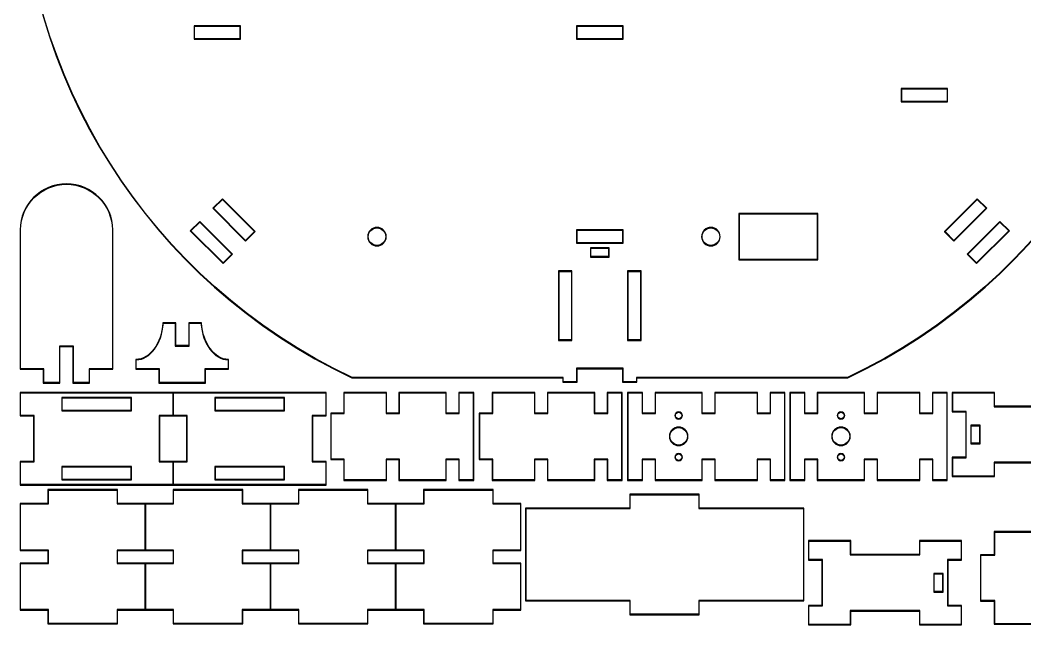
# Model space of a CAD drawing. Extents: x 10 to 440, y 10 to 290.
# Drawn here: x 10 to 226.7, y 9.8 to 140.3 of the extents above; entities that cross this region are included whole.
import ezdxf

# ---------------------------------------------------------------- set-up
doc = ezdxf.new("R2010")
doc.units = 0
doc.layers.add('Layer_1', color=7, linetype='CONTINUOUS')

msp = doc.modelspace()

# ---------------------------------------------------------------- linework, layer by layer
at = {"layer": 'Layer_1', "color": 7}
for p, q in [((47.5, 139.09961), (47.5, 136.20117)), ((57.451172, 139.09961), (47.5, 139.09961)), ((47.5, 139.09961), (47.5, 139.09961)), ((47.599609, 139), (57.400391, 139)), ((47.599609, 136.30078), (47.599609, 139)), ((47.599609, 139), (47.599609, 139)), ((57.400391, 139), (57.400391, 136.30078)), ((57.5, 139.09961), (57.451172, 139.09961)), ((57.5, 136.20117), (57.5, 139.09961)), ((130, 139.09961), (130, 136.20117)), ((139.95117, 139.09961), (130, 139.09961)), ((130, 139.09961), (130, 139.09961)), ((130.09961, 139), (139.90039, 139)), ((130.09961, 136.30078), (130.09961, 139)), ((130.09961, 139), (130.09961, 139)), ((139.90039, 139), (139.90039, 136.30078)), ((140, 139.09961), (139.95117, 139.09961)), ((140, 136.20117), (140, 139.09961)), ((47.5, 136.20117), (57.5, 136.20117)), ((57.400391, 136.30078), (47.599609, 136.30078)), ((130, 136.20117), (140, 136.20117)), ((139.90039, 136.30078), (130.09961, 136.30078)), ((200, 125.59961), (200, 125.55078)), ((210, 125.59961), (200, 125.59961)), ((200, 125.59961), (200, 125.59961)), ((200, 125.55078), (200, 122.70117)), ((200.09961, 125.5), (209.90039, 125.5)), ((200.09961, 122.80078), (200.09961, 125.5)), ((200.09961, 125.5), (200.09961, 125.5)), ((209.90039, 125.5), (209.90039, 122.80078)), ((210, 122.70117), (210, 125.59961)), ((200, 122.70117), (210, 122.70117)), ((209.90039, 122.80078), (200.09961, 122.80078)), ((20, 105), (20, 105)), ((20, 104.90039), (20, 104.90039)), ((53.613281, 101.7832), (51.5625, 99.73242)), ((51.5625, 99.73242), (58.632812, 92.66211)), ((51.703125, 99.73242), (53.613281, 101.64258)), ((58.632812, 92.80273), (51.703125, 99.73242)), ((60.683594, 94.71289), (53.613281, 101.7832)), ((53.613281, 101.7832), (53.613281, 101.7832)), ((53.613281, 101.64258), (60.542969, 94.71289)), ((53.613281, 101.64258), (53.613281, 101.64258)), ((216.38867, 101.7832), (209.31641, 94.71289)), ((209.45898, 94.71289), (216.38867, 101.64258)), ((211.36719, 92.66211), (218.43945, 99.73242)), ((218.29688, 99.73242), (211.36719, 92.80273)), ((218.43945, 99.73242), (216.38867, 101.7832)), ((216.38867, 101.7832), (216.38867, 101.7832)), ((216.38867, 101.64258), (218.29688, 99.73242)), ((216.38867, 101.64258), (216.38867, 101.64258)), ((182, 98.59961), (165, 98.59961)), ((165, 98.59961), (165, 88.59961)), ((165.09961, 88.69922), (165.09961, 98.5)), ((165.09961, 98.5), (181.90039, 98.5)), ((181.90039, 98.5), (181.90039, 88.69922)), ((182, 88.65039), (182, 98.59961)), ((48.734375, 96.9043), (46.683594, 94.85352)), ((46.824219, 94.85352), (48.734375, 96.76367)), ((55.804688, 89.83398), (48.734375, 96.9043)), ((48.734375, 96.9043), (48.734375, 96.9043)), ((48.734375, 96.76367), (55.664062, 89.83398)), ((48.734375, 96.76367), (48.734375, 96.76367)), ((221.26758, 96.9043), (214.19531, 89.83398)), ((214.33789, 89.83203), (221.26758, 96.76367)), ((223.31836, 94.85352), (221.26758, 96.9043)), ((221.26758, 96.9043), (221.26758, 96.9043)), ((221.26758, 96.76367), (223.17578, 94.85352)), ((221.26758, 96.76367), (221.26758, 96.76367)), ((10, 95.05078), (10, 65)), ((10.099609, 65.09961), (10.099609, 95.05078)), ((29.900391, 95.05078), (29.900391, 65.10156)), ((30, 65), (30, 95.05078)), ((46.683594, 94.85352), (53.753906, 87.7832)), ((53.753906, 87.92383), (46.824219, 94.85352)), ((60.542969, 94.71289), (58.632812, 92.80273)), ((58.667969, 92.69727), (60.683594, 94.71289)), ((88.849609, 93.59961), (88.849609, 93.59961)), ((88.949219, 93.59961), (88.949219, 93.59961)), ((130, 95.09961), (130, 92.19922)), ((139.95117, 95.09961), (130, 95.09961)), ((130, 95.09961), (130, 95.09961)), ((130.09961, 95), (139.90039, 95)), ((130.09961, 92.30078), (130.09961, 95)), ((130.09961, 95), (130.09961, 95)), ((139.90039, 95), (139.90039, 92.30078)), ((140, 95.09961), (139.95117, 95.09961)), ((140, 92.19922), (140, 95.09961)), ((160.84961, 93.59961), (160.84961, 93.59961)), ((160.94922, 93.59961), (160.94922, 93.59961)), ((209.31641, 94.71289), (209.35156, 94.67773)), ((209.35156, 94.67773), (211.36719, 92.66211)), ((211.36719, 92.80273), (209.45898, 94.71289)), ((216.24609, 87.7832), (223.31836, 94.85352)), ((223.17578, 94.85352), (216.24609, 87.92383)), ((58.632812, 92.66211), (58.667969, 92.69727)), ((130, 92.19922), (140, 92.19922)), ((139.90039, 92.30078), (130.09961, 92.30078)), ((133, 91.19922), (133, 89.19922)), ((136.95117, 91.19922), (133, 91.19922)), ((133, 91.19922), (133, 91.19922)), ((133.09961, 91.09961), (136.90039, 91.09961)), ((133.09961, 89.30078), (133.09961, 91.09961)), ((133.09961, 91.09961), (133.09961, 91.09961)), ((136.90039, 91.09961), (136.90039, 89.30078)), ((137, 91.19922), (136.95117, 91.19922)), ((137, 89.19922), (137, 91.19922)), ((55.664062, 89.83398), (53.753906, 87.92383)), ((53.789062, 87.81836), (55.804688, 89.83398)), ((133, 89.19922), (137, 89.19922)), ((136.90039, 89.30078), (133.09961, 89.30078)), ((214.19531, 89.83398), (214.23242, 89.79688)), ((214.23242, 89.79688), (216.24609, 87.7832)), ((216.24609, 87.92383), (214.33789, 89.83203)), ((53.753906, 87.7832), (53.789062, 87.81836)), ((165, 88.59961), (182, 88.59961)), ((181.90039, 88.69922), (165.09961, 88.69922)), ((181.90039, 88.69922), (181.90039, 88.69922)), ((182, 88.59961), (182, 88.65039)), ((182, 88.59961), (182, 88.59961)), ((126.09961, 86.19922), (126.09961, 71.19922)), ((128.95117, 86.19922), (126.09961, 86.19922)), ((126.09961, 86.19922), (126.09961, 86.19922)), ((126.20117, 86.09961), (128.90039, 86.09961)), ((126.20117, 71.30078), (126.20117, 86.09961)), ((126.20117, 86.09961), (126.20117, 86.09961)), ((128.90039, 86.09961), (128.90039, 71.30078)), ((129, 86.19922), (128.95117, 86.19922)), ((129, 71.19922), (129, 86.19922)), ((141, 86.19922), (141, 71.19922)), ((143.84961, 86.19922), (141, 86.19922)), ((141, 86.19922), (141, 86.19922)), ((141.09961, 86.09961), (143.80078, 86.09961)), ((141.09961, 71.30078), (141.09961, 86.09961)), ((141.09961, 86.09961), (141.09961, 86.09961)), ((143.80078, 86.09961), (143.80078, 71.30078)), ((143.90039, 86.19922), (143.84961, 86.19922)), ((143.90039, 71.19922), (143.90039, 86.19922)), ((40.8125, 75), (40.808594, 74.95508)), ((43.550781, 75), (40.8125, 75)), ((40.8125, 75), (40.8125, 75)), ((40.898438, 74.90039), (43.449219, 74.90039)), ((40.898438, 74.90039), (40.898438, 74.90039)), ((43.449219, 74.90039), (43.449219, 70)), ((43.550781, 70.09961), (43.550781, 75)), ((49.087891, 75), (46.349609, 75)), ((46.349609, 75), (46.349609, 70.09961)), ((46.449219, 70), (46.449219, 74.90039)), ((46.449219, 74.90039), (49.001953, 74.90039)), ((49.091797, 74.95508), (49.087891, 75)), ((21.5, 70), (18.5, 70)), ((18.5, 70), (18.5, 62.09961)), ((18.599609, 62), (18.599609, 69.90039)), ((18.599609, 69.90039), (21.400391, 69.90039)), ((21.400391, 69.90039), (21.400391, 62)), ((21.5, 62.10156), (21.5, 70)), ((43.449219, 70), (46.449219, 70)), ((46.349609, 70.09961), (43.550781, 70.09961)), ((126.09961, 71.19922), (129, 71.19922)), ((128.90039, 71.30078), (126.20117, 71.30078)), ((141, 71.19922), (143.90039, 71.19922)), ((143.80078, 71.30078), (141.09961, 71.30078)), ((10, 65), (15, 65)), ((15.099609, 65.09961), (10.099609, 65.09961)), ((15, 65), (15, 62)), ((15.099609, 62.10156), (15.099609, 65.09961)), ((29.900391, 65.10156), (24.900391, 65.10156)), ((24.900391, 65.10156), (24.900391, 62.10156)), ((25, 62), (25, 65)), ((25, 65), (30, 65)), ((35, 67.10156), (34.949219, 67.09961)), ((34.949219, 67.09961), (34.949219, 65)), ((34.949219, 65), (39.949219, 65)), ((35.048828, 65.10156), (35.048828, 67.01562)), ((40.050781, 65.10156), (35.048828, 65.10156)), ((39.949219, 65), (39.949219, 62)), ((40.050781, 62.09961), (40.050781, 65.10156)), ((54.849609, 65.10156), (49.849609, 65.10156)), ((49.849609, 65.10156), (49.849609, 62.09961)), ((49.949219, 62), (49.949219, 65)), ((49.949219, 65), (54.949219, 65)), ((54.849609, 67.01562), (54.849609, 65.10156)), ((54.949219, 67.09961), (54.900391, 67.10156)), ((54.949219, 65), (54.949219, 67.09961)), ((140, 65.19922), (130, 65.19922)), ((130, 65.19922), (130, 64.15039)), ((130.09961, 64.15039), (130.09961, 65.09961)), ((130.09961, 65.09961), (139.90039, 65.09961)), ((139.90039, 65.09961), (139.90039, 64.15039)), ((140, 64.15039), (140, 65.19922)), ((81.548828, 63.10547), (81.558594, 63.09961)), ((81.558594, 63.09961), (125.05078, 63.09961)), ((125.05078, 63.19922), (81.583984, 63.19922)), ((127, 63.19922), (125.05078, 63.19922)), ((125.05078, 63.09961), (127, 63.09961)), ((127.09961, 63.19922), (127, 63.19922)), ((127, 63.09961), (127, 62.20117)), ((127.09961, 62.30078), (127.09961, 63.19922)), ((130, 64.15039), (130, 63.15039)), ((130, 63.15039), (130, 62.30078)), ((130.09961, 63.15039), (130.09961, 64.15039)), ((130.09961, 62.20117), (130.09961, 63.15039)), ((139.90039, 64.15039), (139.90039, 63.15039)), ((139.90039, 63.15039), (139.90039, 62.20117)), ((140, 63.15039), (140, 64.15039)), ((140, 62.30078), (140, 63.15039)), ((143, 63.19922), (142.90039, 63.19922)), ((142.90039, 63.19922), (142.90039, 62.30078)), ((144.95117, 63.19922), (143, 63.19922)), ((143, 62.20117), (143, 63.09961)), ((143, 63.09961), (144.95117, 63.09961)), ((188.41602, 63.19922), (144.95117, 63.19922)), ((144.95117, 63.09961), (188.44141, 63.09961)), ((188.44141, 63.09961), (188.45117, 63.10547)), ((15, 62), (15.048828, 62)), ((15.048828, 62), (18.599609, 62)), ((18.5, 62.09961), (15.099609, 62.10156)), ((21.400391, 62), (25, 62)), ((24.900391, 62.10156), (21.5, 62.10156)), ((39.949219, 62), (40, 62)), ((40, 62), (49.949219, 62)), ((49.849609, 62.09961), (40.050781, 62.09961)), ((127, 62.20117), (130.09961, 62.20117)), ((130, 62.30078), (127.09961, 62.30078)), ((139.90039, 62.20117), (143, 62.20117)), ((142.90039, 62.30078), (140, 62.30078)), ((10, 60), (10, 59.94922)), ((43, 60), (10, 60)), ((10, 60), (10, 60)), ((10, 59.94922), (10, 54.90039)), ((10.09961, 59.90039), (42.90039, 59.90039)), ((10.09961, 55), (10.09961, 59.90039)), ((10.09961, 59.90039), (10.09961, 59.90039)), ((19, 58.90039), (19, 56)), ((34, 58.90039), (19, 58.90039)), ((19, 58.90039), (19, 58.90039)), ((19.09961, 58.80078), (33.90039, 58.80078)), ((19.09961, 56.09961), (19.09961, 58.80078)), ((19.09961, 58.80078), (19.09961, 58.80078)), ((33.90039, 58.80078), (33.90039, 56.09961)), ((34, 56), (34, 58.90039)), ((42.90039, 59.90039), (42.90039, 55)), ((43, 60), (43, 59.94922)), ((76, 60), (43, 60)), ((43, 60), (43, 60)), ((43, 54.90039), (43, 60)), ((43, 59.94922), (43, 54.90039)), ((43.09961, 59.90039), (75.90039, 59.90039)), ((43.09961, 55), (43.09961, 59.90039)), ((43.09961, 59.90039), (43.09961, 59.90039)), ((52, 58.90039), (52, 56)), ((67, 58.90039), (52, 58.90039)), ((52, 58.90039), (52, 58.90039)), ((52.09961, 58.80078), (66.90039, 58.80078)), ((52.09961, 56.09961), (52.09961, 58.80078)), ((52.09961, 58.80078), (52.09961, 58.80078)), ((66.90039, 58.80078), (66.90039, 56.09961)), ((67, 56), (67, 58.90039)), ((75.90039, 59.90039), (75.90039, 55)), ((76, 54.90039), (76, 60)), ((79.800781, 60), (79.800781, 55.5)), ((81.949219, 60), (79.800781, 60)), ((79.800781, 60), (79.800781, 60)), ((79.900391, 59.90039), (81.949219, 59.90039)), ((79.900391, 55.40039), (79.900391, 59.90039)), ((79.900391, 59.90039), (79.900391, 59.90039)), ((85.849609, 60), (81.949219, 60)), ((81.949219, 59.90039), (85.849609, 59.90039)), ((86.75, 60), (85.849609, 60)), ((85.849609, 59.90039), (86.75, 59.90039)), ((89, 60), (86.75, 60)), ((86.75, 59.90039), (88.900391, 59.90039)), ((88.900391, 59.90039), (88.900391, 55.40039)), ((89, 55.5), (89, 60)), ((101.90039, 60), (91.699219, 60)), ((91.699219, 60), (91.699219, 55.5)), ((91.800781, 55.40039), (91.800781, 59.90039)), ((91.800781, 59.90039), (101.80078, 59.90039)), ((101.80078, 59.90039), (101.80078, 55.40039)), ((101.90039, 55.5), (101.90039, 60)), ((107.75, 60), (104.59961, 60)), ((104.59961, 60), (104.59961, 55.5)), ((104.69922, 55.40039), (104.69922, 59.90039)), ((104.69922, 59.90039), (107.69922, 59.90039)), ((107.69922, 59.90039), (107.69922, 41.09961)), ((107.80078, 60), (107.75, 60)), ((107.80078, 41), (107.80078, 60)), ((111.80078, 60), (111.80078, 55.5)), ((113.94922, 60), (111.80078, 60)), ((111.80078, 60), (111.80078, 60)), ((111.90039, 59.90039), (113.94922, 59.90039)), ((111.90039, 55.40039), (111.90039, 59.90039)), ((111.90039, 59.90039), (111.90039, 59.90039)), ((117.84961, 60), (113.94922, 60)), ((113.94922, 59.90039), (117.84961, 59.90039)), ((118.75, 60), (117.84961, 60)), ((117.84961, 59.90039), (118.75, 59.90039)), ((121, 60), (118.75, 60)), ((118.75, 59.90039), (120.90039, 59.90039)), ((120.90039, 59.90039), (120.90039, 55.40039)), ((121, 55.5), (121, 60)), ((133.90039, 60), (123.69922, 60)), ((123.69922, 60), (123.69922, 55.5)), ((123.80078, 55.40039), (123.80078, 59.90039)), ((123.80078, 59.90039), (133.80078, 59.90039)), ((133.80078, 59.90039), (133.80078, 55.40039)), ((133.90039, 55.5), (133.90039, 60)), ((139.75, 60), (136.59961, 60)), ((136.59961, 60), (136.59961, 55.5)), ((136.69922, 55.40039), (136.69922, 59.90039)), ((136.69922, 59.90039), (139.69922, 59.90039)), ((139.69922, 59.90039), (139.69922, 41.09961)), ((139.80078, 60), (139.75, 60)), ((139.80078, 41), (139.80078, 60)), ((140.999685, 59.999953), (140.999685, 59.949814)), ((144.200005, 59.999423), (140.999685, 59.999953)), ((140.999685, 59.999953), (140.999685, 59.999953)), ((140.999685, 59.949814), (140.999685, 40.999562)), ((141.099935, 59.899702), (144.099755, 59.899173)), ((141.099935, 41.099813), (141.099935, 59.899702)), ((141.099935, 59.899702), (141.099935, 59.899702)), ((144.099755, 59.899173), (144.099755, 55.399192)), ((144.200005, 55.499443), (144.200005, 59.999423)), ((157.100004, 59.999423), (146.899576, 59.999423)), ((146.899576, 59.999423), (146.899576, 55.499443)), ((146.999826, 55.399192), (146.999826, 59.899173)), ((146.999826, 59.899173), (156.999753, 59.899173)), ((156.999753, 59.899173), (156.999753, 55.399192)), ((157.100004, 55.499443), (157.100004, 59.999423)), ((162.050067, 59.999423), (159.799574, 59.999423)), ((159.799574, 59.999423), (159.799574, 55.499443)), ((159.899825, 55.399192), (159.899825, 59.899173)), ((159.899825, 59.899173), (162.050067, 59.899173)), ((162.949756, 59.999423), (162.050067, 59.999423)), ((162.050067, 59.899173), (162.949756, 59.899173)), ((166.849794, 59.999423), (162.949756, 59.999423)), ((162.949756, 59.899173), (166.849794, 59.899173)), ((169.000036, 59.999423), (166.849794, 59.999423)), ((166.849794, 59.899173), (168.899785, 59.899173)), ((168.899785, 59.899173), (168.899785, 55.399722)), ((169.000036, 55.499972), (169.000036, 59.999423)), ((174.899927, 59.999953), (171.699606, 59.999953)), ((171.699606, 59.999953), (171.699606, 55.499972)), ((171.799883, 55.399722), (171.799883, 59.899702)), ((171.799883, 59.899702), (174.799676, 59.899702)), ((174.799676, 59.899702), (174.799676, 41.099813)), ((174.899927, 40.999562), (174.899927, 59.999953)), ((175.999685, 59.999953), (175.999685, 59.949814)), ((179.200005, 59.999423), (175.999685, 59.999953)), ((175.999685, 59.999953), (175.999685, 59.999953)), ((175.999685, 59.949814), (175.999685, 40.999562)), ((176.099935, 59.899702), (179.099755, 59.899173)), ((176.099935, 41.099813), (176.099935, 59.899702)), ((176.099935, 59.899702), (176.099935, 59.899702)), ((179.099755, 59.899173), (179.099755, 55.399192)), ((179.200005, 55.499443), (179.200005, 59.999423)), ((192.100004, 59.999423), (181.899576, 59.999423)), ((181.899576, 59.999423), (181.899576, 55.499443)), ((181.999826, 55.399192), (181.999826, 59.899173)), ((181.999826, 59.899173), (191.999753, 59.899173)), ((191.999753, 59.899173), (191.999753, 55.399192)), ((192.100004, 55.499443), (192.100004, 59.999423)), ((197.050067, 59.999423), (194.799574, 59.999423)), ((194.799574, 59.999423), (194.799574, 55.499443)), ((194.899825, 55.399192), (194.899825, 59.899173)), ((194.899825, 59.899173), (197.050067, 59.899173)), ((197.949756, 59.999423), (197.050067, 59.999423)), ((197.050067, 59.899173), (197.949756, 59.899173)), ((201.849794, 59.999423), (197.949756, 59.999423)), ((197.949756, 59.899173), (201.849794, 59.899173)), ((204.000036, 59.999423), (201.849794, 59.999423)), ((201.849794, 59.899173), (203.899785, 59.899173)), ((203.899785, 59.899173), (203.899785, 55.399722)), ((204.000036, 55.499972), (204.000036, 59.999423)), ((209.899927, 59.999953), (206.699606, 59.999953)), ((206.699606, 59.999953), (206.699606, 55.499972)), ((206.799883, 55.399722), (206.799883, 59.899702)), ((206.799883, 59.899702), (209.799676, 59.899702)), ((209.799676, 59.899702), (209.799676, 41.099813)), ((209.899927, 40.999562), (209.899927, 59.999953)), ((211, 59.9996), (211, 59.9508)), ((220.09961, 59.9996), (211, 59.9996)), ((211, 59.9996), (211, 59.9996)), ((211, 59.9508), (211, 55.8004)), ((211.09961, 59.9), (220, 59.9)), ((211.09961, 55.9), (211.09961, 59.9)), ((211.09961, 59.9), (211.09961, 59.9)), ((220, 59.9), (220, 56.9)), ((220.09961, 56.9996), (220.09961, 59.9996)), ((220, 56.9), (235, 56.9)), ((234.90039, 56.9996), (220.09961, 56.9996)), ((10, 54.90039), (12.90039, 54.90039)), ((13, 55), (10.09961, 55)), ((12.90039, 54.90039), (12.90039, 45.09961)), ((13, 45), (13, 55)), ((19, 56), (19.05078, 56)), ((19.05078, 56), (34, 56)), ((33.90039, 56.09961), (19.09961, 56.09961)), ((42.90039, 55), (40, 55)), ((40, 55), (40, 45)), ((40.09961, 45.09961), (40.09961, 54.90039)), ((40.09961, 54.90039), (43, 54.90039)), ((43, 54.90039), (45.90039, 54.90039)), ((46, 55), (43.09961, 55)), ((45.90039, 54.90039), (45.90039, 45.09961)), ((46, 45), (46, 55)), ((52, 56), (52.05078, 56)), ((52.05078, 56), (67, 56)), ((66.90039, 56.09961), (52.09961, 56.09961)), ((75.90039, 55), (73, 55)), ((73, 55), (73, 45)), ((73.09961, 45.09961), (73.09961, 54.90039)), ((73.09961, 54.90039), (76, 54.90039)), ((79.800781, 55.5), (77, 55.5)), ((77, 55.5), (77, 45.5)), ((77.099609, 45.59961), (77.099609, 55.40039)), ((77.099609, 55.40039), (79.900391, 55.40039)), ((88.900391, 55.40039), (91.800781, 55.40039)), ((91.699219, 55.5), (89, 55.5)), ((101.80078, 55.40039), (104.69922, 55.40039)), ((104.59961, 55.5), (101.90039, 55.5)), ((111.80078, 55.5), (109, 55.5)), ((109, 55.5), (109, 45.5)), ((109.09961, 45.59961), (109.09961, 55.40039)), ((109.09961, 55.40039), (111.90039, 55.40039)), ((120.90039, 55.40039), (123.80078, 55.40039)), ((123.69922, 55.5), (121, 55.5)), ((133.80078, 55.40039), (136.69922, 55.40039)), ((136.59961, 55.5), (133.90039, 55.5)), ((144.099755, 55.399192), (146.999826, 55.399192)), ((146.899576, 55.499443), (144.200005, 55.499443)), ((152, 55.8008), (152, 55.8008)), ((152, 55.6992), (152, 55.6992)), ((156.999753, 55.399192), (159.899825, 55.399192)), ((159.799574, 55.499443), (157.100004, 55.499443)), ((168.899785, 55.399722), (171.799883, 55.399722)), ((171.699606, 55.499972), (169.000036, 55.499972)), ((179.099755, 55.399192), (181.999826, 55.399192)), ((181.899576, 55.499443), (179.200005, 55.499443)), ((187, 55.8008), (187, 55.8008)), ((187, 55.6992), (187, 55.6992)), ((191.999753, 55.399192), (194.899825, 55.399192)), ((194.799574, 55.499443), (192.100004, 55.499443)), ((203.899785, 55.399722), (206.799883, 55.399722)), ((206.699606, 55.499972), (204.000036, 55.499972)), ((211, 55.8004), (213.90039, 55.8004)), ((214, 55.9), (211.09961, 55.9)), ((213.90039, 55.8004), (213.90039, 45.9996)), ((214, 45.9), (214, 55.9)), ((152, 52.5), (152, 52.5)), ((152, 52.4004), (152, 52.4004)), ((187, 52.5), (187, 52.5)), ((187, 52.4004), (187, 52.4004)), ((215, 52.9), (215, 48.9)), ((216.94922, 52.9), (215, 52.9)), ((215, 52.9), (215, 52.9)), ((215.09961, 52.8004), (216.90039, 52.8004)), ((215.09961, 48.9996), (215.09961, 52.8004)), ((215.09961, 52.8004), (215.09961, 52.8004)), ((216.90039, 52.8004), (216.90039, 48.9996)), ((217, 52.9), (216.94922, 52.9)), ((217, 48.9), (217, 52.9)), ((215, 48.9), (217, 48.9)), ((216.90039, 48.9996), (215.09961, 48.9996)), ((77, 45.5), (79.800781, 45.5)), ((79.900391, 45.59961), (77.099609, 45.59961)), ((79.800781, 45.5), (79.800781, 41)), ((79.900391, 41.09961), (79.900391, 45.59961)), ((91.800781, 45.59961), (88.900391, 45.59961)), ((88.900391, 45.59961), (88.900391, 41.09961)), ((89, 41), (89, 45.5)), ((89, 45.5), (91.699219, 45.5)), ((91.699219, 45.5), (91.699219, 41)), ((91.800781, 41.09961), (91.800781, 45.59961)), ((104.69922, 45.59961), (101.80078, 45.59961)), ((101.80078, 45.59961), (101.80078, 41.09961)), ((101.90039, 41), (101.90039, 45.5)), ((101.90039, 45.5), (104.59961, 45.5)), ((104.59961, 45.5), (104.59961, 41)), ((104.69922, 41.09961), (104.69922, 45.59961)), ((109, 45.5), (111.80078, 45.5)), ((111.90039, 45.59961), (109.09961, 45.59961)), ((111.80078, 45.5), (111.80078, 41)), ((111.90039, 41.09961), (111.90039, 45.59961)), ((123.80078, 45.59961), (120.90039, 45.59961)), ((120.90039, 45.59961), (120.90039, 41.09961)), ((121, 41), (121, 45.5)), ((121, 45.5), (123.69922, 45.5)), ((123.69922, 45.5), (123.69922, 41)), ((123.80078, 41.09961), (123.80078, 45.59961)), ((136.69922, 45.59961), (133.80078, 45.59961)), ((133.80078, 45.59961), (133.80078, 41.09961)), ((133.90039, 41), (133.90039, 45.5)), ((133.90039, 45.5), (136.59961, 45.5)), ((136.59961, 45.5), (136.59961, 41)), ((136.69922, 41.09961), (136.69922, 45.59961)), ((146.999826, 45.599793), (144.099755, 45.599793)), ((144.099755, 45.599793), (144.099755, 41.099813)), ((144.200005, 40.999562), (144.200005, 45.499543)), ((144.200005, 45.499543), (146.899576, 45.499543)), ((146.899576, 45.499543), (146.899576, 40.999562)), ((146.999826, 41.099813), (146.999826, 45.599793)), ((152, 46.8008), (152, 46.8008)), ((152, 46.6992), (152, 46.6992)), ((159.899825, 45.599793), (156.999753, 45.599793)), ((156.999753, 45.599793), (156.999753, 41.099813)), ((157.100004, 40.999562), (157.100004, 45.499543)), ((157.100004, 45.499543), (159.799574, 45.499543)), ((159.799574, 45.499543), (159.799574, 40.999562)), ((159.899825, 41.099813), (159.899825, 45.599793)), ((171.799883, 45.59929), (168.899785, 45.59929)), ((168.899785, 45.59929), (168.899785, 41.099813)), ((169.000036, 40.999562), (169.000036, 45.49904)), ((169.000036, 45.49904), (171.699606, 45.49904)), ((171.699606, 45.49904), (171.699606, 40.999562)), ((171.799883, 41.099813), (171.799883, 45.59929)), ((181.999826, 45.599793), (179.099755, 45.599793)), ((179.099755, 45.599793), (179.099755, 41.099813)), ((179.200005, 40.999562), (179.200005, 45.499543)), ((179.200005, 45.499543), (181.899576, 45.499543)), ((181.899576, 45.499543), (181.899576, 40.999562)), ((181.999826, 41.099813), (181.999826, 45.599793)), ((187, 46.8008), (187, 46.8008)), ((187, 46.6992), (187, 46.6992)), ((194.899825, 45.599793), (191.999753, 45.599793)), ((191.999753, 45.599793), (191.999753, 41.099813)), ((192.100004, 40.999562), (192.100004, 45.499543)), ((192.100004, 45.499543), (194.799574, 45.499543)), ((194.799574, 45.499543), (194.799574, 40.999562)), ((194.899825, 41.099813), (194.899825, 45.599793)), ((206.799883, 45.59929), (203.899785, 45.59929)), ((203.899785, 45.59929), (203.899785, 41.099813)), ((204.000036, 40.999562), (204.000036, 45.49904)), ((204.000036, 45.49904), (206.699606, 45.49904)), ((206.699606, 45.49904), (206.699606, 40.999562)), ((206.799883, 41.099813), (206.799883, 45.59929)), ((213.90039, 45.9996), (211, 45.9996)), ((211, 45.9996), (211, 41.8004)), ((211.09961, 41.9), (211.09961, 45.9)), ((211.09961, 45.9), (214, 45.9)), ((12.90039, 45.09961), (10, 45.09961)), ((10, 45.09961), (10, 40)), ((10.09961, 40.09961), (10.09961, 45)), ((10.09961, 45), (13, 45)), ((19, 44), (19, 41.09961)), ((34, 44), (19, 44)), ((19, 44), (19, 44)), ((19.09961, 43.90039), (33.90039, 43.90039)), ((19.09961, 41.19922), (19.09961, 43.90039)), ((19.09961, 43.90039), (19.09961, 43.90039)), ((33.90039, 43.90039), (33.90039, 41.19922)), ((34, 41.09961), (34, 44)), ((40, 45), (42.90039, 45)), ((43, 45.09961), (40.09961, 45.09961)), ((42.90039, 45), (42.90039, 40.09961)), ((45.90039, 45.09961), (43, 45.09961)), ((43, 45.09961), (43, 40)), ((43, 40), (43, 45.09961)), ((43.09961, 40.09961), (43.09961, 45)), ((43.09961, 45), (46, 45)), ((52, 44), (52, 41.09961)), ((67, 44), (52, 44)), ((52, 44), (52, 44)), ((52.09961, 43.90039), (66.90039, 43.90039)), ((52.09961, 41.19922), (52.09961, 43.90039)), ((52.09961, 43.90039), (52.09961, 43.90039)), ((66.90039, 43.90039), (66.90039, 41.19922)), ((67, 41.09961), (67, 44)), ((73, 45), (75.90039, 45)), ((76, 45.09961), (73.09961, 45.09961)), ((75.90039, 45), (75.90039, 40.09961)), ((76, 40), (76, 45.09961)), ((235, 44.9), (220, 44.9)), ((220, 44.9), (220, 41.9)), ((220.09961, 41.8004), (220.09961, 44.8004)), ((220.09961, 44.8004), (234.90039, 44.8004)), ((33.90039, 41.19922), (19.09961, 41.19922)), ((66.90039, 41.19922), (52.09961, 41.19922)), ((211, 41.8004), (220.09961, 41.8004)), ((220, 41.9), (211.09961, 41.9)), ((10, 40), (43, 40)), ((42.90039, 40.09961), (10.09961, 40.09961)), ((16, 39), (16, 38.94922)), ((31, 39), (16, 39)), ((16, 39), (16, 39)), ((19, 41.09961), (19.05078, 41.09961)), ((19.05078, 41.09961), (34, 41.09961)), ((31, 36), (31, 39)), ((43, 40), (76, 40)), ((43, 39), (43, 38.94922)), ((58, 39), (43, 39)), ((43, 39), (43, 39)), ((75.90039, 40.09961), (43.09961, 40.09961)), ((52, 41.09961), (52.05078, 41.09961)), ((52.05078, 41.09961), (67, 41.09961)), ((58, 36), (58, 39)), ((70, 39), (70, 38.94922)), ((85, 39), (70, 39)), ((70, 39), (70, 39)), ((79.800781, 41), (81.949219, 41)), ((81.949219, 41.09961), (79.900391, 41.09961)), ((85.849609, 41.09961), (81.949219, 41.09961)), ((81.949219, 41), (85.849609, 41)), ((85, 36), (85, 39)), ((88.900391, 41.09961), (85.849609, 41.09961)), ((85.849609, 41), (89, 41)), ((91.699219, 41), (101.90039, 41)), ((101.80078, 41.09961), (91.800781, 41.09961)), ((97, 39), (97, 38.94922)), ((112, 39), (97, 39)), ((97, 39), (97, 39)), ((104.59961, 41), (107.80078, 41)), ((107.69922, 41.09961), (104.69922, 41.09961)), ((111.80078, 41), (113.94922, 41)), ((113.94922, 41.09961), (111.90039, 41.09961)), ((112, 36), (112, 39)), ((117.84961, 41.09961), (113.94922, 41.09961)), ((113.94922, 41), (117.84961, 41)), ((120.90039, 41.09961), (117.84961, 41.09961)), ((117.84961, 41), (121, 41)), ((123.69922, 41), (133.90039, 41)), ((133.80078, 41.09961), (123.80078, 41.09961)), ((136.59961, 41), (139.80078, 41)), ((139.69922, 41.09961), (136.69922, 41.09961)), ((140.999685, 40.999562), (144.200005, 40.999562)), ((144.099755, 41.099813), (141.099935, 41.099813)), ((146.899576, 40.999562), (157.100004, 40.999562)), ((156.999753, 41.099813), (146.999826, 41.099813)), ((159.799574, 40.999562), (162.949756, 40.999562)), ((162.949756, 41.099813), (159.899825, 41.099813)), ((166.849794, 41.099813), (162.949756, 41.099813)), ((162.949756, 40.999562), (166.849794, 40.999562)), ((168.899785, 41.099813), (166.849794, 41.099813)), ((166.849794, 40.999562), (169.000036, 40.999562)), ((171.699606, 40.999562), (174.899927, 40.999562)), ((174.799676, 41.099813), (171.799883, 41.099813)), ((175.999685, 40.999562), (179.200005, 40.999562)), ((179.099755, 41.099813), (176.099935, 41.099813)), ((181.899576, 40.999562), (192.100004, 40.999562)), ((191.999753, 41.099813), (181.999826, 41.099813)), ((194.799574, 40.999562), (197.949756, 40.999562)), ((197.949756, 41.099813), (194.899825, 41.099813)), ((201.849794, 41.099813), (197.949756, 41.099813)), ((197.949756, 40.999562), (201.849794, 40.999562)), ((203.899785, 41.099813), (201.849794, 41.099813)), ((201.849794, 40.999562), (204.000036, 40.999562)), ((206.699606, 40.999562), (209.899927, 40.999562)), ((209.799676, 41.099813), (206.799883, 41.099813)), ((16, 38.94922), (16, 36)), ((16.099609, 38.90039), (30.900391, 38.90039)), ((16.099609, 35.90039), (16.099609, 38.90039)), ((16.099609, 38.90039), (16.099609, 38.90039)), ((30.900391, 38.90039), (30.900391, 35.90039)), ((43, 38.94922), (43, 36)), ((43.099609, 38.90039), (57.900391, 38.90039)), ((43.099609, 35.90039), (43.099609, 38.90039)), ((43.099609, 38.90039), (43.099609, 38.90039)), ((57.900391, 38.90039), (57.900391, 35.90039)), ((70, 38.94922), (70, 36)), ((70.099609, 38.90039), (84.900391, 38.90039)), ((70.099609, 35.90039), (70.099609, 38.90039)), ((70.099609, 38.90039), (70.099609, 38.90039)), ((84.900391, 38.90039), (84.900391, 35.90039)), ((97, 38.94922), (97, 36)), ((97.099609, 38.90039), (111.90039, 38.90039)), ((97.099609, 35.90039), (97.099609, 38.90039)), ((97.099609, 38.90039), (97.099609, 38.90039)), ((111.90039, 38.90039), (111.90039, 35.90039)), ((141.45117, 38), (141.45117, 37.94922)), ((156.44922, 38), (141.45117, 38)), ((141.45117, 38), (141.45117, 38)), ((141.45117, 37.94922), (141.45117, 35)), ((141.55078, 37.90039), (156.34961, 37.90039)), ((141.55078, 34.90039), (141.55078, 37.90039)), ((141.55078, 37.90039), (141.55078, 37.90039)), ((156.34961, 37.90039), (156.34961, 34.90039)), ((156.44922, 35), (156.44922, 38)), ((16, 36), (10, 36)), ((10, 36), (10, 28.70117)), ((10.099609, 28.70117), (10.099609, 35.90039)), ((10.099609, 35.90039), (16.099609, 35.90039)), ((30.900391, 35.90039), (36.900391, 35.90039)), ((37, 36), (31, 36)), ((36.900391, 35.90039), (36.900391, 26.05078)), ((37, 26.05078), (37, 36)), ((43, 36), (37, 36)), ((37, 36), (37, 28.70117)), ((37.099609, 28.70117), (37.099609, 35.90039)), ((37.099609, 35.90039), (43.099609, 35.90039)), ((57.900391, 35.90039), (63.900391, 35.90039)), ((64, 36), (58, 36)), ((63.900391, 35.90039), (63.900391, 26.09961)), ((70, 36), (64, 36)), ((64, 36), (64, 28.70117)), ((64, 26.05078), (64, 36)), ((64.099609, 28.70117), (64.099609, 35.90039)), ((64.099609, 35.90039), (70.099609, 35.90039)), ((84.900391, 35.90039), (90.900391, 35.90039)), ((91, 36), (85, 36)), ((90.900391, 35.90039), (90.900391, 26.09961)), ((91, 26.05078), (91, 36)), ((97, 36), (91, 36)), ((91, 36), (91, 28.70117)), ((91.099609, 28.70117), (91.099609, 35.90039)), ((91.099609, 35.90039), (97.099609, 35.90039)), ((111.90039, 35.90039), (117.90039, 35.90039)), ((118, 36), (112, 36)), ((117.90039, 35.90039), (117.90039, 26.05078)), ((118, 26.05078), (118, 36)), ((141.45117, 35), (119, 35)), ((119, 35), (119, 15)), ((119.09961, 15.09961), (119.09961, 34.90039)), ((119.09961, 34.90039), (141.55078, 34.90039)), ((156.34961, 34.90039), (178.90039, 34.90039)), ((179, 35), (156.44922, 35)), ((178.90039, 34.90039), (178.90039, 15.09961)), ((179, 15), (179, 35)), ((10, 28.70117), (10, 26.05078)), ((10.099609, 26.05078), (10.099609, 28.70117)), ((37, 28.70117), (37, 26.05078)), ((37.099609, 26.05078), (37.099609, 28.70117)), ((64, 28.70117), (64, 26.05078)), ((64.099609, 26.05078), (64.099609, 28.70117)), ((91, 28.70117), (91, 26.05078)), ((91.099609, 26.05078), (91.099609, 28.70117)), ((220.05078, 29.94922), (220.05078, 29.90039)), ((270.05078, 29.94922), (220.05078, 29.94922)), ((220.05078, 29.94922), (220.05078, 29.94922)), ((220.05078, 29.90039), (220.05078, 24.94922)), ((220.15039, 29.84961), (269.94922, 29.84961)), ((220.15039, 24.84961), (220.15039, 29.84961)), ((220.15039, 29.84961), (220.15039, 29.84961)), ((10, 26.05078), (10, 25.84961)), ((10.099609, 25.95117), (10.099609, 26.05078)), ((36.900391, 26.05078), (36.900391, 25.95117)), ((37, 25.84961), (37, 26.05078)), ((37, 26.05078), (37, 25.84961)), ((37.099609, 25.94922), (37.099609, 26.05078)), ((63.900391, 26.09961), (63.900391, 26.05078)), ((63.900391, 26.05078), (63.900391, 25.94922)), ((64, 26.05078), (64, 25.84961)), ((64, 26), (64, 26.05078)), ((64, 25.84961), (64, 26)), ((64.099609, 25.94922), (64.099609, 26.05078)), ((90.900391, 26.09961), (90.900391, 26.05078)), ((90.900391, 26.05078), (90.900391, 25.94922)), ((91, 26), (91, 26.05078)), ((91, 26.05078), (91, 25.84961)), ((91, 25.84961), (91, 26)), ((91.099609, 25.95117), (91.099609, 26.05078)), ((117.90039, 26.05078), (117.90039, 25.95117)), ((118, 25.84961), (118, 26.05078)), ((189.09961, 27.9996), (180, 27.9996)), ((180, 27.9996), (180, 23.8004)), ((180.09961, 23.9), (180.09961, 27.9)), ((180.09961, 27.9), (189, 27.9)), ((189, 27.9), (189, 24.9)), ((189.09961, 24.9996), (189.09961, 27.9996)), ((213, 27.9996), (203.90039, 27.9996)), ((203.90039, 27.9996), (203.90039, 24.9996)), ((204, 24.9), (204, 27.9)), ((204, 27.9), (212.90039, 27.9)), ((212.90039, 27.9), (212.90039, 23.9)), ((213, 23.8004), (213, 27.9996)), ((10, 25.84961), (16, 25.84961)), ((16.099609, 25.95117), (10.099609, 25.95117)), ((16, 25.84961), (16, 23.15039)), ((16.099609, 23.05078), (16.099609, 25.95117)), ((36.900391, 25.95117), (30.900391, 25.95117)), ((30.900391, 25.95117), (30.900391, 23.05078)), ((31, 23.15039), (31, 25.84961)), ((31, 25.84961), (37, 25.84961)), ((37, 25.84961), (43, 25.84961)), ((43.099609, 25.94922), (37.099609, 25.94922)), ((43, 25.84961), (43, 23.15039)), ((43.099609, 23.05078), (43.099609, 25.94922)), ((63.900391, 25.94922), (57.900391, 25.94922)), ((57.900391, 25.94922), (57.900391, 23.05078)), ((58, 23.15039), (58, 25.84961)), ((58, 25.84961), (64, 25.84961)), ((64, 25.84961), (70, 25.84961)), ((70.099609, 25.94922), (64.099609, 25.94922)), ((70, 25.84961), (70, 23.15039)), ((70.099609, 23.05078), (70.099609, 25.94922)), ((90.900391, 25.94922), (84.900391, 25.94922)), ((84.900391, 25.94922), (84.900391, 23.05078)), ((85, 23.15039), (85, 25.84961)), ((85, 25.84961), (91, 25.84961)), ((91, 25.84961), (97, 25.84961)), ((97.099609, 25.95117), (91.099609, 25.95117)), ((97, 25.84961), (97, 23.15039)), ((97.099609, 23.05078), (97.099609, 25.95117)), ((117.90039, 25.95117), (111.90039, 25.95117)), ((111.90039, 25.95117), (111.90039, 23.05078)), ((112, 23.15039), (112, 25.84961)), ((112, 25.84961), (118, 25.84961)), ((183, 23.9), (180.09961, 23.9)), ((183, 13.9), (183, 23.9)), ((189, 24.9), (204, 24.9)), ((203.90039, 24.9996), (189.09961, 24.9996)), ((212.90039, 23.9), (210, 23.9)), ((210, 23.9), (210, 13.9)), ((220.05078, 24.94922), (217.05078, 24.94922)), ((217.05078, 24.94922), (217.05078, 14.94922)), ((217.15039, 15.05078), (217.15039, 24.84961)), ((217.15039, 24.84961), (220.15039, 24.84961)), ((16, 23.15039), (10, 23.15039)), ((10, 23.15039), (10, 22.95117)), ((10, 22.95117), (10, 20.30078)), ((10.099609, 22.95117), (10.099609, 23.05078)), ((10.099609, 23.05078), (16.099609, 23.05078)), ((10.099609, 20.30078), (10.099609, 22.95117)), ((30.900391, 23.05078), (36.900391, 23.05078)), ((37, 23.15039), (31, 23.15039)), ((36.900391, 23.05078), (36.900391, 22.95117)), ((36.900391, 22.95117), (36.900391, 13.09961)), ((37, 22.95117), (37, 23.15039)), ((43, 23.15039), (37, 23.15039)), ((37, 23.15039), (37, 22.95117)), ((37, 13), (37, 22.95117)), ((37, 22.95117), (37, 20.30078)), ((37.099609, 22.95117), (37.099609, 23.05078)), ((37.099609, 23.05078), (43.099609, 23.05078)), ((37.099609, 20.30078), (37.099609, 22.95117)), ((57.900391, 23.05078), (63.900391, 23.05078)), ((64, 23.15039), (58, 23.15039)), ((63.900391, 23.05078), (63.900391, 22.95117)), ((63.900391, 22.95117), (63.900391, 22.90039)), ((63.900391, 22.90039), (63.900391, 13.09961)), ((70, 23.15039), (64, 23.15039)), ((64, 23.15039), (64, 22.95117)), ((64, 23), (64, 23.15039)), ((64, 22.95117), (64, 23)), ((64, 22.95117), (64, 20.30078)), ((64, 13), (64, 22.95117)), ((64.099609, 22.95117), (64.099609, 23.05078)), ((64.099609, 23.05078), (70.099609, 23.05078)), ((64.099609, 20.30078), (64.099609, 22.95117)), ((84.900391, 23.05078), (90.900391, 23.05078)), ((91, 23.15039), (85, 23.15039)), ((90.900391, 23.05078), (90.900391, 22.95117)), ((90.900391, 22.95117), (90.900391, 22.90039)), ((90.900391, 22.90039), (90.900391, 13.09961)), ((91, 23), (91, 23.15039)), ((97, 23.15039), (91, 23.15039)), ((91, 23.15039), (91, 22.95117)), ((91, 22.95117), (91, 23)), ((91, 13), (91, 22.95117)), ((91, 22.95117), (91, 20.30078)), ((91.099609, 22.95117), (91.099609, 23.05078)), ((91.099609, 23.05078), (97.099609, 23.05078)), ((91.099609, 20.30078), (91.099609, 22.95117)), ((111.90039, 23.05078), (117.90039, 23.05078)), ((118, 23.15039), (112, 23.15039)), ((117.90039, 23.05078), (117.90039, 22.95117)), ((117.90039, 22.95117), (117.90039, 13.09961)), ((118, 22.95117), (118, 23.15039)), ((118, 13), (118, 22.95117)), ((180, 23.8004), (182.90039, 23.8004)), ((182.90039, 23.8004), (182.90039, 13.9996)), ((210.09961, 13.9996), (210.09961, 23.8004)), ((210.09961, 23.8004), (213, 23.8004)), ((10, 20.30078), (10, 13)), ((10.099609, 13.09961), (10.099609, 20.30078)), ((37, 20.30078), (37, 13)), ((37.099609, 13.09961), (37.099609, 20.30078)), ((64, 20.30078), (64, 13)), ((64.099609, 13.09961), (64.099609, 20.30078)), ((91, 20.30078), (91, 13)), ((91.099609, 13.09961), (91.099609, 20.30078)), ((209, 20.9), (207, 20.9)), ((207, 20.9), (207, 16.9)), ((207.09961, 16.9996), (207.09961, 20.8004)), ((207.09961, 20.8004), (208.90039, 20.8004)), ((208.90039, 20.8004), (208.90039, 16.9996)), ((209, 16.9), (209, 20.9)), ((207, 16.9), (207.05078, 16.9)), ((207.05078, 16.9), (209, 16.9)), ((208.90039, 16.9996), (207.09961, 16.9996)), ((208.90039, 16.9996), (208.90039, 16.9996)), ((209, 16.9), (209, 16.9)), ((10, 13), (16, 13)), ((16.099609, 13.09961), (10.099609, 13.09961)), ((16, 13), (16, 10)), ((16.099609, 10.09961), (16.099609, 13.09961)), ((36.900391, 13.09961), (30.900391, 13.09961)), ((30.900391, 13.09961), (30.900391, 10.09961)), ((31, 10), (31, 13)), ((31, 13), (37, 13)), ((37, 13), (43, 13)), ((43.099609, 13.09961), (37.099609, 13.09961)), ((43, 13), (43, 10)), ((43.099609, 10.09961), (43.099609, 13.09961)), ((63.900391, 13.09961), (57.900391, 13.09961)), ((57.900391, 13.09961), (57.900391, 10.09961)), ((58, 10), (58, 13)), ((58, 13), (64, 13)), ((64, 13), (70, 13)), ((70.099609, 13.09961), (64.099609, 13.09961)), ((70, 13), (70, 10)), ((70.099609, 10.09961), (70.099609, 13.09961)), ((90.900391, 13.09961), (84.900391, 13.09961)), ((84.900391, 13.09961), (84.900391, 10.09961)), ((85, 10), (85, 13)), ((85, 13), (91, 13)), ((91, 13), (97, 13)), ((97.099609, 13.09961), (91.099609, 13.09961)), ((97, 13), (97, 10)), ((97.099609, 10.09961), (97.099609, 13.09961)), ((117.90039, 13.09961), (111.90039, 13.09961)), ((111.90039, 13.09961), (111.90039, 10.09961)), ((112, 10), (112, 13)), ((112, 13), (118, 13)), ((119, 15), (141.45117, 15)), ((141.55078, 15.09961), (119.09961, 15.09961)), ((141.45117, 15), (141.45117, 12)), ((141.55078, 12.09961), (141.55078, 15.09961)), ((178.90039, 15.09961), (156.34961, 15.09961)), ((156.34961, 15.09961), (156.34961, 12.09961)), ((156.44922, 12), (156.44922, 15)), ((156.44922, 15), (179, 15)), ((182.90039, 13.9996), (180, 13.9996)), ((180, 13.9996), (180, 9.8004)), ((180.09961, 9.9), (180.09961, 13.9)), ((180.09961, 13.9), (183, 13.9)), ((210, 13.9), (212.90039, 13.9)), ((213, 13.9996), (210.09961, 13.9996)), ((212.90039, 13.9), (212.90039, 9.9)), ((213, 9.8492), (213, 13.9996)), ((217.05078, 14.94922), (220.05078, 14.94922)), ((220.15039, 15.05078), (217.15039, 15.05078)), ((220.05078, 14.94922), (220.05078, 9.94922)), ((220.15039, 10.04883), (220.15039, 15.05078)), ((141.45117, 12), (156.44922, 12)), ((156.34961, 12.09961), (141.55078, 12.09961)), ((204, 12.9), (189, 12.9)), ((189, 12.9), (189, 9.9)), ((189.09961, 9.8004), (189.09961, 12.8004)), ((189.09961, 12.8004), (203.90039, 12.8004)), ((203.90039, 12.8004), (203.90039, 9.8004)), ((204, 9.9), (204, 12.9)), ((16, 10), (31, 10)), ((30.900391, 10.09961), (16.099609, 10.09961)), ((43, 10), (58, 10)), ((57.900391, 10.09961), (43.099609, 10.09961)), ((70, 10), (85, 10)), ((84.900391, 10.09961), (70.099609, 10.09961)), ((97, 10), (112, 10)), ((111.90039, 10.09961), (97.099609, 10.09961)), ((180, 9.8004), (189.09961, 9.8004)), ((189, 9.9), (180.09961, 9.9)), ((203.90039, 9.8004), (213, 9.8004)), ((212.90039, 9.9), (204, 9.9)), ((212.90039, 9.9), (212.90039, 9.9)), ((213, 9.8004), (213, 9.8492)), ((213, 9.8004), (213, 9.8004)), ((220.05078, 9.94922), (270.05078, 9.94922)), ((269.94922, 10.04883), (220.15039, 10.04883))]:
    msp.add_line(p, q, dxfattribs=at)
for points in [[(10, 176.09961), (10.000013, 127.77003), (37.860647, 83.77166), (81.548828, 63.10547)], [(81.583984, 63.19922), (37.935107, 83.85055), (10.099623, 127.81138), (10.099609, 176.09961)], [(259.90039, 176.09961), (259.90038, 127.81138), (232.06489, 83.85055), (188.41602, 63.19922)], [(188.45117, 63.10547), (232.13935, 83.77166), (259.99999, 127.77003), (260, 176.09961)], [(20, 105), (14.507388, 105.00004), (10.041788, 100.56862), (10, 95.07617)], [(10.099609, 95.07617), (10.140988, 100.51485), (14.561163, 104.90043), (20, 104.90039)], [(30, 95.05078), (29.971853, 100.55296), (25.502255, 104.99994), (20, 105)], [(20, 104.90039), (25.448392, 104.90033), (29.872519, 100.4991), (29.900391, 95.05078)], [(86.949219, 95.59961), (85.845241, 95.59961), (84.949219, 94.70359), (84.949219, 93.59961)], [(85.050781, 93.59961), (85.050781, 94.64954), (85.899285, 95.5), (86.949219, 95.5)], [(88.949219, 93.59961), (88.949219, 94.70359), (88.053196, 95.59961), (86.949219, 95.59961)], [(86.949219, 95.5), (87.999152, 95.5), (88.849609, 94.64954), (88.849609, 93.59961)], [(158.94922, 95.59961), (157.84524, 95.59961), (156.94922, 94.70359), (156.94922, 93.59961)], [(157.05078, 93.59961), (157.05078, 94.64954), (157.89929, 95.5), (158.94922, 95.5)], [(160.94922, 93.59961), (160.94922, 94.70359), (160.0532, 95.59961), (158.94922, 95.59961)], [(158.94922, 95.5), (159.99915, 95.5), (160.84961, 94.64954), (160.84961, 93.59961)], [(10, 95.07617), (9.999989, 95.0678), (9.999989, 95.05916), (10, 95.05078)], [(10.099609, 95.05078), (10.099599, 95.05907), (10.099599, 95.06788), (10.099609, 95.07617)], [(84.949219, 93.59961), (84.949219, 92.49563), (85.845241, 91.59961), (86.949219, 91.59961)], [(86.949219, 91.69922), (85.899285, 91.69922), (85.050781, 92.54968), (85.050781, 93.59961)], [(86.949219, 91.59961), (88.053196, 91.59961), (88.949219, 92.49563), (88.949219, 93.59961)], [(88.849609, 93.59961), (88.849609, 92.54968), (87.999152, 91.69922), (86.949219, 91.69922)], [(156.94922, 93.59961), (156.94922, 92.49563), (157.84524, 91.59961), (158.94922, 91.59961)], [(158.94922, 91.69922), (157.89929, 91.69922), (157.05078, 92.54968), (157.05078, 93.59961)], [(158.94922, 91.59961), (160.0532, 91.59961), (160.94922, 92.49563), (160.94922, 93.59961)], [(160.84961, 93.59961), (160.84961, 92.54968), (159.99915, 91.69922), (158.94922, 91.69922)], [(40.808594, 74.95508), (40.633377, 72.7249), (39.92031, 70.76664), (38.880859, 69.36523)], [(38.960938, 69.30664), (40.005984, 70.71559), (40.715206, 72.67455), (40.898438, 74.90039)], [(49.001953, 74.90039), (49.185171, 72.6747), (49.894511, 70.71557), (50.939453, 69.30664)], [(51.019531, 69.36523), (49.980184, 70.76663), (49.267001, 72.72505), (49.091797, 74.95508)], [(38.880859, 69.36523), (37.841409, 67.96383), (36.479796, 67.1202), (35, 67.10156)], [(54.900391, 67.10156), (53.420695, 67.12039), (52.058878, 67.96384), (51.019531, 69.36523)], [(35.048828, 67.01562), (36.545924, 67.05341), (37.919902, 67.9031), (38.960938, 69.30664)], [(50.939453, 69.30664), (51.980384, 67.90311), (53.352616, 67.05361), (54.849609, 67.01562)], [(152, 55.8008), (151.55876, 55.8008), (151.19922, 55.4412), (151.19922, 55)], [(151.19922, 55), (151.19922, 54.5588), (151.55876, 54.1992), (152, 54.1992)], [(151.30078, 55), (151.30078, 55.3872), (151.61281, 55.6992), (152, 55.6992)], [(152, 54.3008), (151.61281, 54.3008), (151.30078, 54.6128), (151.30078, 55)], [(152.80078, 55), (152.80078, 55.4412), (152.44124, 55.8008), (152, 55.8008)], [(152, 55.6992), (152.38719, 55.6992), (152.69922, 55.3872), (152.69922, 55)], [(152, 54.1992), (152.44124, 54.1992), (152.80078, 54.5588), (152.80078, 55)], [(152.69922, 55), (152.69922, 54.6128), (152.38719, 54.3008), (152, 54.3008)], [(187, 55.8008), (186.55876, 55.8008), (186.19922, 55.4412), (186.19922, 55)], [(186.19922, 55), (186.19922, 54.5588), (186.55876, 54.1992), (187, 54.1992)], [(186.30078, 55), (186.30078, 55.3872), (186.61281, 55.6992), (187, 55.6992)], [(187, 54.3008), (186.61281, 54.3008), (186.30078, 54.6128), (186.30078, 55)], [(187.80078, 55), (187.80078, 55.4412), (187.44124, 55.8008), (187, 55.8008)], [(187, 55.6992), (187.38719, 55.6992), (187.69922, 55.3872), (187.69922, 55)], [(187, 54.1992), (187.44124, 54.1992), (187.80078, 54.5588), (187.80078, 55)], [(187.69922, 55), (187.69922, 54.6128), (187.38719, 54.3008), (187, 54.3008)], [(152, 52.5), (150.89602, 52.5), (150, 51.604), (150, 50.5)], [(150.09961, 50.5), (150.09961, 51.5499), (150.95006, 52.4004), (152, 52.4004)], [(154, 50.5), (154, 51.604), (153.10398, 52.5), (152, 52.5)], [(152, 52.4004), (153.04994, 52.4004), (153.90039, 51.5499), (153.90039, 50.5)], [(187, 52.5), (185.89602, 52.5), (185, 51.604), (185, 50.5)], [(185.09961, 50.5), (185.09961, 51.5499), (185.95006, 52.4004), (187, 52.4004)], [(189, 50.5), (189, 51.604), (188.10398, 52.5), (187, 52.5)], [(187, 52.4004), (188.04994, 52.4004), (188.90039, 51.5499), (188.90039, 50.5)], [(150, 50.5), (150, 49.396), (150.89602, 48.5), (152, 48.5)], [(152, 48.5996), (150.95006, 48.5996), (150.09961, 49.4501), (150.09961, 50.5)], [(152, 48.5), (153.10398, 48.5), (154, 49.396), (154, 50.5)], [(153.90039, 50.5), (153.90039, 49.4501), (153.04994, 48.5996), (152, 48.5996)], [(185, 50.5), (185, 49.396), (185.89602, 48.5), (187, 48.5)], [(187, 48.5996), (185.95006, 48.5996), (185.09961, 49.4501), (185.09961, 50.5)], [(187, 48.5), (188.10398, 48.5), (189, 49.396), (189, 50.5)], [(188.90039, 50.5), (188.90039, 49.4501), (188.04994, 48.5996), (187, 48.5996)], [(152, 46.8008), (151.55876, 46.8008), (151.19922, 46.4412), (151.19922, 46)], [(151.19922, 46), (151.19922, 45.5588), (151.55876, 45.1992), (152, 45.1992)], [(151.30078, 46), (151.30078, 46.3872), (151.61281, 46.6992), (152, 46.6992)], [(152, 45.3008), (151.61281, 45.3008), (151.30078, 45.6128), (151.30078, 46)], [(152.80078, 46), (152.80078, 46.4412), (152.44124, 46.8008), (152, 46.8008)], [(152, 46.6992), (152.38719, 46.6992), (152.69922, 46.3872), (152.69922, 46)], [(152, 45.1992), (152.44124, 45.1992), (152.80078, 45.5588), (152.80078, 46)], [(152.69922, 46), (152.69922, 45.6128), (152.38719, 45.3008), (152, 45.3008)], [(187, 46.8008), (186.55876, 46.8008), (186.19922, 46.4412), (186.19922, 46)], [(186.19922, 46), (186.19922, 45.5588), (186.55876, 45.1992), (187, 45.1992)], [(186.30078, 46), (186.30078, 46.3872), (186.61281, 46.6992), (187, 46.6992)], [(187, 45.3008), (186.61281, 45.3008), (186.30078, 45.6128), (186.30078, 46)], [(187.80078, 46), (187.80078, 46.4412), (187.44124, 46.8008), (187, 46.8008)], [(187, 46.6992), (187.38719, 46.6992), (187.69922, 46.3872), (187.69922, 46)], [(187, 45.1992), (187.44124, 45.1992), (187.80078, 45.5588), (187.80078, 46)], [(187.69922, 46), (187.69922, 45.6128), (187.38719, 45.3008), (187, 45.3008)]]:
    msp.add_open_spline(points, degree=3, dxfattribs=at)

doc.saveas('drawing.dxf')
